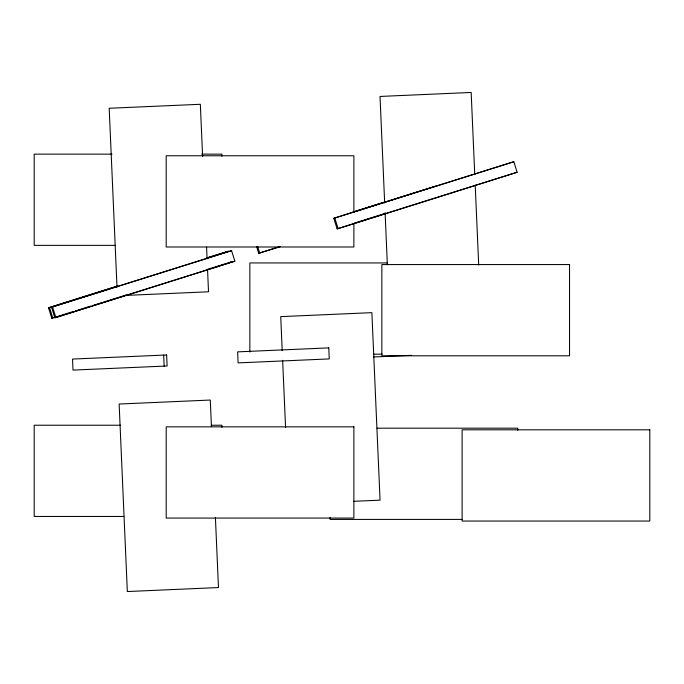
<?xml version="1.0" encoding="UTF-8"?>
<svg xmlns="http://www.w3.org/2000/svg" width="684" height="684" viewBox="0 0 684 684"><rect width="100%" height="100%" fill="white"/><g stroke="black" fill="none" stroke-linecap="round" stroke-linejoin="round"><path stroke-width="1.03" d="M48.496 307.757L49.513 307.578L52.83 318.103L51.813 318.282L48.496 307.757L117.657 285.972M207.158 257.774L228.524 251.182L207.167 257.911M49.513 307.578L117.657 286.109M353.029 211.989L384.562 202.054M353.038 212.125L435.417 186.176M51.531 307.219L231.56 250.652L234.877 261.177L55.874 317.573L54.848 317.752L51.531 307.219L231.56 250.652M333.792 218.307L513.821 161.732L517.13 172.257L338.127 228.653L337.101 228.832L333.792 218.307L513.821 161.732M51.813 318.282L73.171 311.553M75.206 311.058L90.459 306.107M92.502 305.611L126.061 295.035M206.414 269.718L231.842 261.716L230.816 261.895M256.594 246.573L258.706 253.277L280.064 246.548M354.312 223.155L383.809 213.861M54.848 317.752L234.877 261.177M258.706 253.277L280.072 246.685M337.101 228.832L517.13 172.257M124.796 295.454L208.517 291.794L207.543 269.428M373.302 356.988L411.452 355.321M353.568 501.321L380.056 500.166L371.874 312.656L280.731 316.632L282.218 350.73M112.048 154.139L34.2 154.139L34.2 245.368L115.245 245.368M201.626 154.139L221.89 154.139L221.89 156.26M387.426 262.938L249.857 262.938L249.857 352.046M373.558 354.167L382.091 354.167M120.581 425.226L34.2 425.226L34.2 516.454L123.778 516.454M211.228 425.226L221.89 425.226L221.89 427.346M377.038 428.184L517.805 428.184L517.805 430.304M462.35 519.413L330.115 519.413L330.115 517.292M334.809 218.128L338.127 228.653M257.62 246.394L259.732 253.097M52.557 307.039L55.874 317.573M474.747 174.497L471.165 92.46L380.022 96.444L384.673 202.977M475.209 185.15L478.697 265.059M385.092 212.57L387.366 264.776M282.637 360.314L285.57 427.44M202.618 156.491L200.335 104.284L109.192 108.269L117.007 287.254M206.568 247.052L207.081 258.766M211.45 426.679L210.287 400.046L119.144 404.03L127.327 591.54L218.47 587.556L215.4 517.241M163.681 355.09L164.16 366.12M353.884 211.989L353.884 155.764L166.195 155.764L166.195 246.992L353.884 246.992L353.884 223.659M166.639 354.962L72.538 359.074L73.017 370.095L167.118 365.991L166.639 354.962M328.773 347.882L237.63 351.867L238.109 362.888L329.252 358.912L328.773 347.882M569.541 264.563L381.852 264.563L381.852 355.8L569.541 355.8L569.541 264.563M353.884 426.85L166.195 426.85L166.195 518.079L353.884 518.079L353.884 426.85M649.8 429.808L462.11 429.808L462.11 521.046L649.8 521.046L649.8 429.808"/></g></svg>
